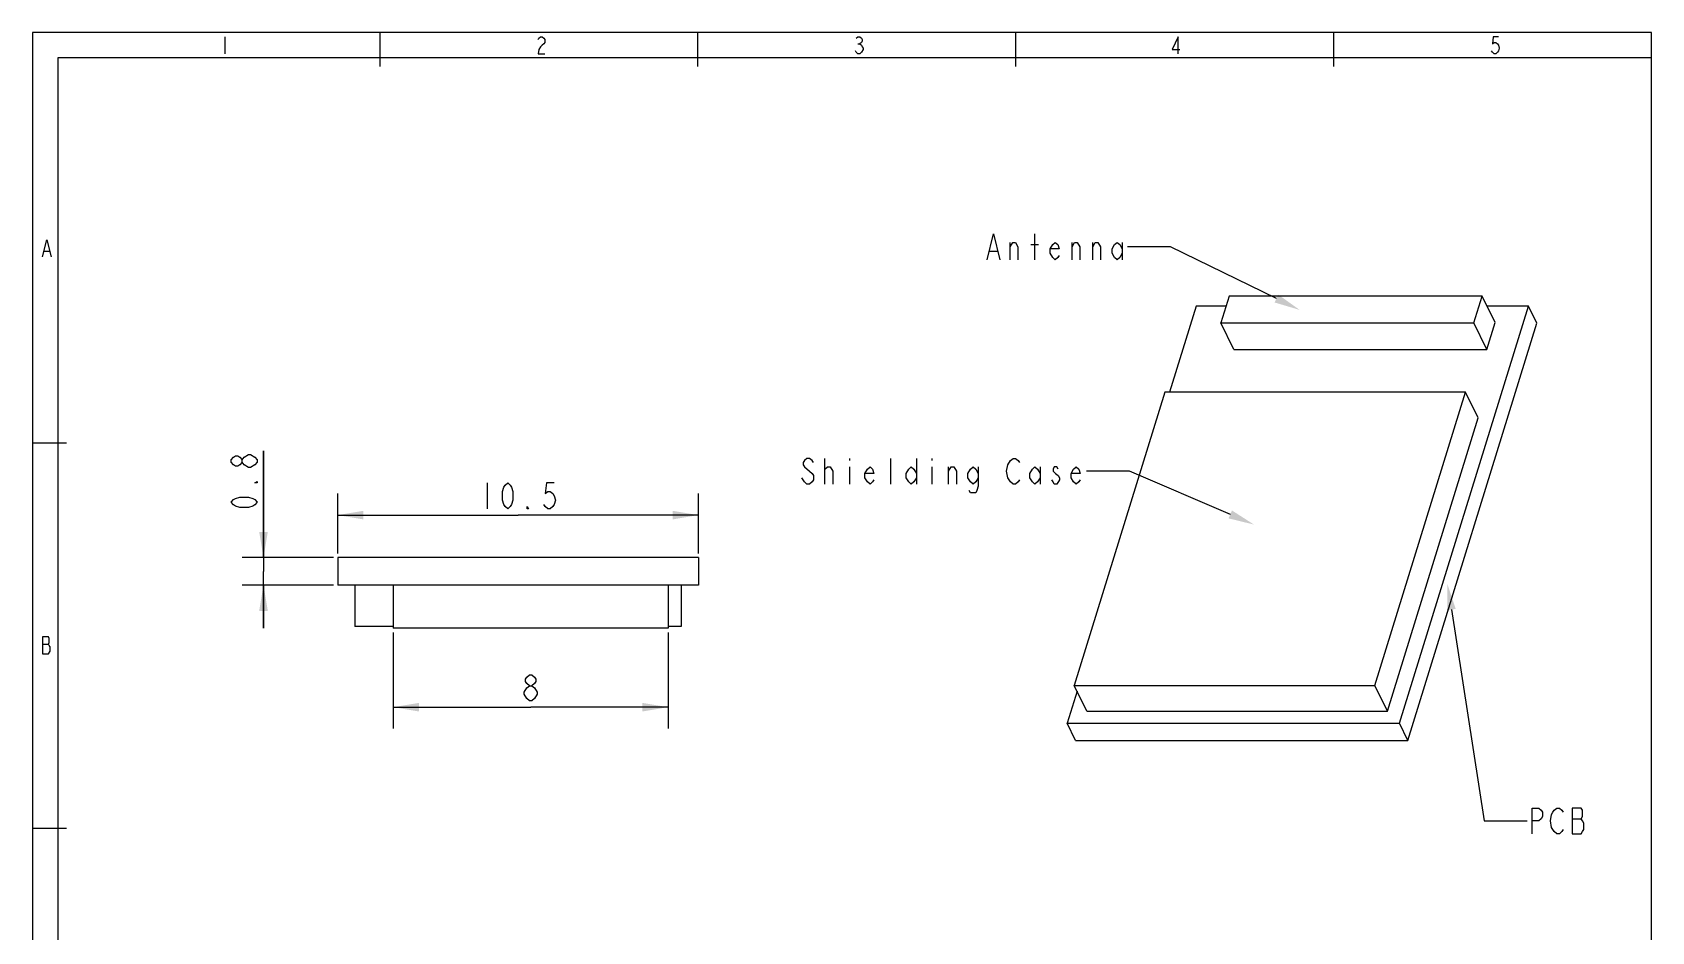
# Model space of a CAD drawing. Extents: x 0 to 189, y 4 to 276.
# Drawn here: x 0 to 188.5, y 170.9 to 275.6 of the extents above; entities that cross this region are included whole.
import ezdxf

# ---------------------------------------------------------------- set-up
doc = ezdxf.new("R2010")
doc.units = 0
doc.header["$LTSCALE"] = 19.36
doc.layers.get('0').update_dxf_attribs({"linetype": 'CONTINUOUS'})

# ---------------------------------------------------------------- blocks, each defined once
blk = doc.blocks.new('_ARROW_FILLED')
at = {"color": 0, "linetype": 'ByBlock'}
blk.add_solid([(0, 0), (-1, 0.167), (-1, -0.167)], dxfattribs=at)

msp = doc.modelspace()

# ---------------------------------------------------------------- linework, layer by layer
at = {"color": 0, "linetype": 'Continuous'}
for p, q in [((0, 275.55), (0, 3.65)), ((188.54, 275.55), (0, 275.55)), ((40.49, 271.57), (40.49, 275.55)), ((77.5, 271.57), (77.5, 275.55)), ((114.51, 271.57), (114.51, 275.55)), ((151.53, 271.57), (151.53, 275.55)), ((188.54, 3.65), (188.54, 275.55)), ((22.42, 275.04), (22.42, 273.06)), ((58.88, 274.71), (58.98, 274.87)), ((58.98, 273.55), (58.88, 273.06)), ((58.98, 274.87), (59.18, 275.04)), ((59.18, 273.88), (58.98, 273.55)), ((59.18, 275.04), (59.37, 275.04)), ((59.37, 274.05), (59.18, 273.88)), ((59.37, 275.04), (59.57, 274.87)), ((59.57, 274.21), (59.37, 274.05)), ((59.57, 274.87), (59.67, 274.71)), ((59.67, 274.38), (59.57, 274.21)), ((59.67, 274.71), (59.67, 274.38)), ((95.94, 273.23), (95.84, 273.39)), ((95.94, 274.87), (96.13, 275.04)), ((96.13, 275.04), (96.33, 275.04)), ((96.13, 274.21), (96.33, 274.21)), ((96.33, 275.04), (96.53, 274.87)), ((96.53, 274.38), (96.33, 274.21)), ((96.33, 274.21), (96.53, 274.05)), ((96.53, 274.87), (96.63, 274.71)), ((96.63, 274.54), (96.53, 274.38)), ((96.53, 274.05), (96.63, 273.88)), ((96.73, 273.55), (96.53, 273.23)), ((96.63, 274.71), (96.63, 274.54)), ((96.63, 273.88), (96.73, 273.72)), ((96.73, 273.72), (96.73, 273.55)), ((133.42, 275.04), (132.73, 273.55)), ((132.73, 273.55), (133.62, 273.55)), ((133.42, 273.06), (133.42, 275.04)), ((170, 273.23), (169.91, 273.39)), ((170.1, 275.04), (170, 274.21)), ((170, 274.21), (170.2, 274.38)), ((170.7, 275.04), (170.1, 275.04)), ((170.2, 274.38), (170.4, 274.38)), ((170.4, 274.38), (170.6, 274.21)), ((170.6, 274.21), (170.7, 274.05)), ((170.7, 273.39), (170.6, 273.23)), ((170.7, 274.05), (170.8, 273.72)), ((170.8, 273.72), (170.7, 273.39)), ((2.98, 272.57), (2.98, 37.14)), ((188.54, 272.57), (2.98, 272.57)), ((58.88, 273.06), (59.67, 273.06)), ((96.13, 273.06), (95.94, 273.23)), ((96.33, 273.06), (96.13, 273.06)), ((96.53, 273.23), (96.33, 273.06)), ((170.2, 273.06), (170, 273.23)), ((170.4, 273.06), (170.2, 273.06)), ((170.6, 273.23), (170.4, 273.06)), ((1.18, 249.41), (1.67, 251.39)), ((1.67, 251.39), (2.17, 249.41)), ((111.16, 249.09), (111.91, 252.09)), ((111.91, 252.09), (112.66, 249.09)), ((113.86, 249.09), (113.86, 251.09)), ((113.86, 250.59), (114.16, 251.09)), ((114.16, 251.09), (114.46, 251.09)), ((114.46, 251.09), (114.76, 250.59)), ((116.26, 250.84), (117.16, 250.84)), ((116.71, 249.09), (116.71, 252.09)), ((118.51, 250.34), (118.81, 250.84)), ((118.81, 250.84), (119.11, 251.09)), ((119.11, 251.09), (119.41, 250.84)), ((119.41, 250.84), (119.56, 250.34)), ((121.06, 249.09), (121.06, 251.09)), ((121.06, 250.59), (121.36, 251.09)), ((121.36, 251.09), (121.66, 251.09)), ((121.66, 251.09), (121.96, 250.59)), ((123.46, 249.09), (123.46, 251.09)), ((123.46, 250.59), (123.76, 251.09)), ((123.76, 251.09), (124.06, 251.09)), ((124.06, 251.09), (124.36, 250.59)), ((125.71, 250.34), (126.01, 250.84)), ((126.01, 250.84), (126.31, 251.09)), ((126.31, 251.09), (126.61, 250.84)), ((126.61, 250.84), (126.91, 250.34)), ((126.91, 251.09), (126.91, 249.09)), ((1.38, 250.07), (1.97, 250.07)), ((111.46, 250.09), (112.36, 250.09)), ((114.76, 250.59), (114.76, 249.09)), ((118.51, 249.84), (118.51, 250.34)), ((119.56, 250.34), (118.51, 250.34)), ((118.81, 249.34), (118.51, 249.84)), ((119.11, 249.09), (118.81, 249.34)), ((119.41, 249.34), (119.11, 249.09)), ((119.56, 249.59), (119.41, 249.34)), ((121.96, 250.59), (121.96, 249.09)), ((124.36, 250.59), (124.36, 249.09)), ((125.71, 249.84), (125.71, 250.34)), ((126.01, 249.34), (125.71, 249.84)), ((126.31, 249.09), (126.01, 249.34)), ((126.61, 249.34), (126.31, 249.09)), ((126.91, 249.84), (126.61, 249.34)), ((132.51, 250.59), (127.51, 250.59)), ((144.86, 244.56), (132.51, 250.59)), ((135.5, 243.69), (132.41, 233.67)), ((138.98, 243.69), (135.5, 243.69)), ((139.34, 244.86), (138.37, 241.73)), ((168.82, 244.86), (139.34, 244.86)), ((159.18, 195.12), (174.19, 243.69)), ((167.85, 241.73), (168.82, 244.86)), ((170.34, 241.76), (168.82, 244.86)), ((174.19, 243.69), (169.39, 243.69)), ((175.16, 241.7), (174.19, 243.69)), ((139.9, 238.62), (138.37, 241.73)), ((138.37, 241.73), (167.85, 241.73)), ((160.16, 193.13), (175.16, 241.7)), ((169.37, 238.62), (167.85, 241.73)), ((169.37, 238.62), (170.34, 241.76)), ((139.9, 238.62), (169.37, 238.62)), ((131.86, 233.67), (121.31, 199.52)), ((166.86, 233.67), (131.86, 233.67)), ((156.31, 199.52), (166.86, 233.67)), ((168.33, 230.69), (166.86, 233.67)), ((157.77, 196.53), (168.33, 230.69)), ((3.98, 227.72), (0, 227.72)), ((23.41, 226.1), (23.66, 226.25)), ((23.66, 226.25), (23.91, 226.25)), ((23.91, 226.25), (24.16, 226.1)), ((24.66, 226.1), (25.16, 226.4)), ((25.16, 226.4), (25.41, 226.4)), ((25.41, 226.4), (25.91, 226.1)), ((26.91, 214.4), (26.91, 226.85)), ((26.91, 226.85), (26.91, 212.8)), ((23.16, 225.8), (23.41, 226.1)), ((23.16, 225.5), (23.16, 225.8)), ((23.41, 225.2), (23.16, 225.5)), ((23.66, 225.05), (23.41, 225.2)), ((23.91, 225.05), (23.66, 225.05)), ((24.16, 225.2), (23.91, 225.05)), ((24.16, 226.1), (24.41, 225.8)), ((24.41, 225.5), (24.16, 225.2)), ((24.41, 225.8), (24.66, 226.1)), ((24.41, 225.5), (24.41, 225.8)), ((24.66, 225.2), (24.41, 225.5)), ((25.16, 224.9), (24.66, 225.2)), ((25.41, 224.9), (25.16, 224.9)), ((25.91, 225.2), (25.41, 224.9)), ((25.91, 226.1), (26.16, 225.8)), ((26.16, 225.5), (25.91, 225.2)), ((26.16, 225.8), (26.16, 225.5)), ((89.89, 225.71), (89.74, 225.46)), ((89.74, 225.46), (89.74, 225.21)), ((89.74, 225.21), (89.89, 224.96)), ((90.19, 225.96), (89.89, 225.71)), ((89.89, 224.96), (90.49, 224.46)), ((90.49, 225.96), (90.19, 225.96)), ((90.79, 225.71), (90.49, 225.96)), ((90.49, 224.46), (90.79, 224.21)), ((90.94, 225.46), (90.79, 225.71)), ((92.29, 222.96), (92.29, 225.96)), ((92.29, 224.71), (92.59, 224.96)), ((92.59, 224.96), (92.89, 224.96)), ((92.89, 224.96), (93.19, 224.46)), ((93.19, 224.46), (93.19, 222.96)), ((95.14, 225.96), (95.14, 225.71)), ((95.14, 224.96), (95.14, 222.96)), ((96.94, 224.21), (97.24, 224.71)), ((97.24, 224.71), (97.54, 224.96)), ((97.54, 224.96), (97.84, 224.71)), ((97.84, 224.71), (97.99, 224.21)), ((99.94, 222.96), (99.94, 225.96)), ((101.74, 224.21), (102.04, 224.71)), ((102.04, 224.71), (102.34, 224.96)), ((102.34, 224.96), (102.64, 224.71)), ((102.64, 224.71), (102.94, 224.21)), ((102.94, 225.96), (102.94, 222.96)), ((104.74, 225.96), (104.74, 225.71)), ((104.74, 224.96), (104.74, 222.96)), ((106.69, 222.96), (106.69, 224.96)), ((106.69, 224.46), (106.99, 224.96)), ((106.99, 224.96), (107.29, 224.96)), ((107.29, 224.96), (107.59, 224.46)), ((107.59, 224.46), (107.59, 222.96)), ((108.94, 224.21), (109.24, 224.71)), ((109.24, 224.71), (109.54, 224.96)), ((109.54, 224.96), (109.84, 224.71)), ((109.84, 224.71), (110.14, 224.21)), ((110.14, 224.96), (110.14, 222.71)), ((113.44, 224.46), (113.59, 225.21)), ((113.59, 223.71), (113.44, 224.46)), ((113.59, 225.21), (113.89, 225.71)), ((113.89, 225.71), (114.19, 225.96)), ((114.19, 225.96), (114.49, 225.96)), ((114.49, 225.96), (114.79, 225.71)), ((114.79, 225.71), (114.94, 225.46)), ((116.14, 224.21), (116.44, 224.71)), ((116.44, 224.71), (116.74, 224.96)), ((116.74, 224.96), (117.04, 224.71)), ((117.04, 224.71), (117.34, 224.21)), ((117.34, 224.96), (117.34, 222.96)), ((118.99, 224.96), (118.84, 224.71)), ((118.84, 224.71), (118.84, 224.46)), ((118.84, 224.46), (119.14, 224.21)), ((119.29, 224.96), (118.99, 224.96)), ((119.44, 224.71), (119.29, 224.96)), ((120.94, 224.21), (121.24, 224.71)), ((121.24, 224.71), (121.54, 224.96)), ((121.54, 224.96), (121.84, 224.71)), ((121.84, 224.71), (121.99, 224.21)), ((127.74, 224.46), (122.74, 224.46)), ((139.49, 219.43), (127.74, 224.46)), ((25.91, 223.1), (26.16, 223.25)), ((26.16, 223.1), (25.91, 223.1)), ((26.16, 223.25), (26.16, 223.1)), ((52.95, 223.1), (52.95, 220.1)), ((54.75, 222.1), (54.9, 222.6)), ((54.9, 222.6), (55.05, 222.85)), ((55.05, 222.85), (55.35, 223.1)), ((55.35, 223.1), (55.65, 222.85)), ((55.65, 222.85), (55.8, 222.6)), ((55.8, 222.6), (55.95, 222.1)), ((59.85, 223.1), (59.7, 221.85)), ((60.75, 223.1), (59.85, 223.1)), ((89.89, 223.21), (89.59, 223.71)), ((90.19, 222.96), (89.89, 223.21)), ((90.49, 222.96), (90.19, 222.96)), ((90.79, 223.21), (90.49, 222.96)), ((90.79, 224.21), (90.94, 223.96)), ((90.94, 223.46), (90.79, 223.21)), ((90.94, 223.96), (90.94, 223.46)), ((96.94, 223.71), (96.94, 224.21)), ((97.99, 224.21), (96.94, 224.21)), ((97.24, 223.21), (96.94, 223.71)), ((97.54, 222.96), (97.24, 223.21)), ((97.84, 223.21), (97.54, 222.96)), ((97.99, 223.46), (97.84, 223.21)), ((101.74, 223.71), (101.74, 224.21)), ((102.04, 223.21), (101.74, 223.71)), ((102.34, 222.96), (102.04, 223.21)), ((102.64, 223.21), (102.34, 222.96)), ((102.94, 223.71), (102.64, 223.21)), ((108.94, 223.71), (108.94, 224.21)), ((109.24, 223.21), (108.94, 223.71)), ((109.54, 222.96), (109.24, 223.21)), ((109.84, 223.21), (109.54, 222.96)), ((110.14, 223.71), (109.84, 223.21)), ((110.14, 222.71), (109.99, 222.21)), ((113.74, 223.46), (113.59, 223.71)), ((113.89, 223.21), (113.74, 223.46)), ((114.19, 222.96), (113.89, 223.21)), ((114.49, 222.96), (114.19, 222.96)), ((114.79, 223.21), (114.49, 222.96)), ((114.94, 223.46), (114.79, 223.21)), ((116.14, 223.71), (116.14, 224.21)), ((116.44, 223.21), (116.14, 223.71)), ((116.74, 222.96), (116.44, 223.21)), ((117.04, 223.21), (116.74, 222.96)), ((117.34, 223.71), (117.04, 223.21)), ((118.84, 223.21), (118.69, 223.46)), ((118.99, 222.96), (118.84, 223.21)), ((119.29, 222.96), (118.99, 222.96)), ((119.14, 224.21), (119.44, 223.96)), ((119.59, 223.46), (119.29, 222.96)), ((119.44, 223.96), (119.59, 223.71)), ((119.59, 223.71), (119.59, 223.46)), ((120.94, 223.71), (120.94, 224.21)), ((121.99, 224.21), (120.94, 224.21)), ((121.24, 223.21), (120.94, 223.71)), ((121.54, 222.96), (121.24, 223.21)), ((121.84, 223.21), (121.54, 222.96)), ((121.99, 223.46), (121.84, 223.21)), ((23.16, 220.85), (23.41, 221.15)), ((23.41, 220.55), (23.16, 220.85)), ((23.41, 221.15), (23.66, 221.3)), ((23.66, 221.3), (24.16, 221.45)), ((24.16, 221.45), (25.16, 221.45)), ((25.16, 221.45), (25.66, 221.3)), ((25.66, 221.3), (25.91, 221.15)), ((25.91, 221.15), (26.16, 220.85)), ((26.16, 220.85), (25.91, 220.55)), ((35.55, 214.9), (35.55, 221.85)), ((54.75, 221.1), (54.75, 222.1)), ((54.9, 220.6), (54.75, 221.1)), ((55.05, 220.35), (54.9, 220.6)), ((55.8, 220.6), (55.65, 220.35)), ((55.95, 221.1), (55.8, 220.6)), ((55.95, 222.1), (55.95, 221.1)), ((59.7, 220.35), (59.55, 220.6)), ((59.7, 221.85), (60, 222.1)), ((60, 222.1), (60.3, 222.1)), ((60.3, 222.1), (60.6, 221.85)), ((60.6, 221.85), (60.75, 221.6)), ((60.75, 220.6), (60.6, 220.35)), ((60.75, 221.6), (60.9, 221.1)), ((60.9, 221.1), (60.75, 220.6)), ((77.55, 214.9), (77.55, 221.85)), ((109.24, 221.96), (109.09, 222.21)), ((109.84, 221.96), (109.24, 221.96)), ((109.99, 222.21), (109.84, 221.96)), ((23.66, 220.4), (23.41, 220.55)), ((24.16, 220.25), (23.66, 220.4)), ((25.16, 220.25), (24.16, 220.25)), ((25.66, 220.4), (25.16, 220.25)), ((25.91, 220.55), (25.66, 220.4)), ((35.55, 219.35), (56.55, 219.35)), ((55.35, 220.1), (55.05, 220.35)), ((55.65, 220.35), (55.35, 220.1)), ((77.55, 219.35), (56.55, 219.35)), ((57.6, 220.1), (57.6, 220.35)), ((57.6, 220.35), (57.75, 220.1)), ((57.75, 220.1), (57.6, 220.1)), ((60, 220.1), (59.7, 220.35)), ((60.3, 220.1), (60, 220.1)), ((60.6, 220.35), (60.3, 220.1)), ((35.05, 214.4), (24.41, 214.4)), ((35.55, 214.4), (35.55, 211.2)), ((77.55, 214.4), (35.55, 214.4)), ((77.55, 214.4), (77.55, 211.2)), ((35.05, 211.2), (24.41, 211.2)), ((26.91, 206.2), (26.91, 212.8)), ((26.91, 211.2), (26.91, 206.2)), ((77.55, 211.2), (35.55, 211.2)), ((37.55, 211.2), (37.55, 206.4)), ((42.02, 211.2), (42.02, 206.2)), ((74.02, 211.2), (74.02, 206.2)), ((75.55, 211.2), (75.55, 206.4)), ((165.23, 208.36), (169.05, 183.75)), ((42.02, 206.4), (37.55, 206.4)), ((74.02, 206.2), (42.02, 206.2)), ((42.02, 205.7), (42.02, 194.49)), ((75.55, 206.4), (74.02, 206.4)), ((74.02, 205.7), (74.02, 194.49)), ((1.87, 205.17), (1.18, 205.17)), ((1.18, 205.17), (1.18, 203.19)), ((1.18, 204.34), (1.87, 204.34)), ((1.97, 205), (1.87, 205.17)), ((1.87, 204.34), (1.97, 204.51)), ((1.97, 204.18), (1.87, 204.34)), ((1.97, 204.51), (1.97, 205)), ((2.07, 204.01), (1.97, 204.18)), ((2.07, 203.52), (2.07, 204.01)), ((1.18, 203.19), (1.87, 203.19)), ((1.87, 203.19), (2.07, 203.52)), ((57.42, 200.24), (57.57, 200.49)), ((57.42, 199.99), (57.42, 200.24)), ((57.57, 199.74), (57.42, 199.99)), ((57.57, 200.49), (57.87, 200.74)), ((57.87, 200.74), (58.17, 200.74)), ((58.17, 200.74), (58.47, 200.49)), ((58.47, 200.49), (58.62, 200.24)), ((58.62, 199.99), (58.47, 199.74)), ((58.62, 200.24), (58.62, 199.99)), ((57.27, 198.74), (57.57, 199.24)), ((57.27, 198.49), (57.27, 198.74)), ((57.57, 197.99), (57.27, 198.49)), ((57.87, 199.49), (57.57, 199.74)), ((57.57, 199.24), (57.87, 199.49)), ((57.87, 197.74), (57.57, 197.99)), ((57.87, 199.49), (58.17, 199.49)), ((58.47, 199.74), (58.17, 199.49)), ((58.17, 199.49), (58.47, 199.24)), ((58.47, 197.99), (58.17, 197.74)), ((58.47, 199.24), (58.77, 198.74)), ((58.77, 198.49), (58.47, 197.99)), ((58.77, 198.74), (58.77, 198.49)), ((121.64, 198.84), (120.49, 195.12)), ((122.77, 196.53), (121.31, 199.52)), ((121.31, 199.52), (156.31, 199.52)), ((157.77, 196.53), (156.31, 199.52)), ((42.02, 196.99), (58.02, 196.99)), ((58.17, 197.74), (57.87, 197.74)), ((74.02, 196.99), (58.02, 196.99)), ((122.77, 196.53), (157.77, 196.53)), ((121.47, 193.13), (120.49, 195.12)), ((120.49, 195.12), (159.18, 195.12)), ((160.16, 193.13), (159.18, 195.12)), ((121.47, 193.13), (160.16, 193.13)), ((174.65, 182.25), (174.65, 185.25)), ((174.65, 185.25), (175.4, 185.25)), ((175.4, 185.25), (175.7, 185)), ((175.7, 185), (175.85, 184.75)), ((177.05, 184.75), (177.2, 185)), ((177.2, 185), (177.5, 185.25)), ((177.5, 185.25), (177.8, 185.25)), ((177.8, 185.25), (178.1, 185)), ((178.1, 185), (178.25, 184.75)), ((179.3, 185.25), (179.3, 182.25)), ((180.35, 185.25), (179.3, 185.25)), ((180.5, 185), (180.35, 185.25)), ((180.5, 184.25), (180.5, 185)), ((169.05, 183.75), (174.05, 183.75)), ((175.4, 183.75), (174.65, 183.75)), ((175.7, 184), (175.4, 183.75)), ((175.85, 184.25), (175.7, 184)), ((175.85, 184.75), (175.85, 184.25)), ((176.75, 183.75), (176.9, 184.5)), ((176.9, 183), (176.75, 183.75)), ((176.9, 184.5), (177.05, 184.75)), ((177.2, 182.5), (176.9, 183)), ((179.3, 184), (180.35, 184)), ((180.35, 184), (180.5, 184.25)), ((180.5, 183.75), (180.35, 184)), ((180.65, 183.5), (180.5, 183.75)), ((180.65, 182.75), (180.65, 183.5)), ((3.98, 182.87), (0, 182.87)), ((177.5, 182.25), (177.2, 182.5)), ((177.8, 182.25), (177.5, 182.25)), ((178.1, 182.5), (177.8, 182.25)), ((178.25, 182.75), (178.1, 182.5)), ((179.3, 182.25), (180.35, 182.25)), ((180.35, 182.25), (180.5, 182.5)), ((180.5, 182.5), (180.65, 182.75))]:
    msp.add_line(p, q, dxfattribs=at)

# ---------------------------------------------------------------- block references
at = {"color": 0, "linetype": 'Continuous', "xscale": 3, "yscale": 3, "zscale": 3}
for p, rotation in [((147.56, 243.24), 333.9679525744588), ((35.55, 219.35), 180), ((142.24, 218.25), 336.81463260623), ((26.91, 214.4), 270), ((26.91, 211.2), 90), ((164.77, 211.32), 98.81716990483619), ((42.02, 196.99), 180)]:
    msp.add_blockref('_ARROW_FILLED', p, dxfattribs=dict(at, rotation=rotation))
for p in [(77.55, 219.35), (74.02, 196.99)]:
    msp.add_blockref('_ARROW_FILLED', p, dxfattribs=at)

doc.saveas('drawing.dxf')
